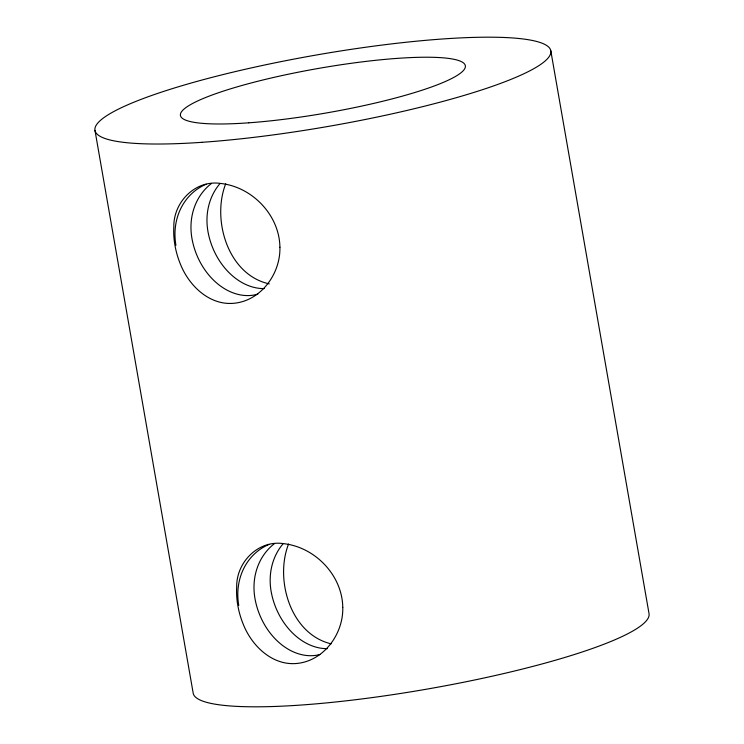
<?xml version="1.0" encoding="UTF-8"?>
<svg xmlns="http://www.w3.org/2000/svg" width="744" height="744" viewBox="0 0 744 744"><rect width="100%" height="100%" fill="white"/><g stroke="black" fill="none" stroke-linecap="round" stroke-linejoin="round"><path stroke-width="1.12" d="M225.702 183.824C211.566 219.833 227.971 274.936 269.291 283.892M288.57 544.013C274.564 579.753 290.523 634.139 331.136 643.848M550.811 50.806L649.028 613.595A231.365 36.196 -9.9 0 1 427.456 689.028A231.365 36.196 -9.9 0 1 193.189 693.194L94.972 130.405M257.852 294.131A60.934 46.044 69.6 0 1 191.915 238.285A60.934 54.414 61.8 0 1 211.352 183.554M264.241 288.588A60.934 46.044 69.6 0 1 207.92 231.291A60.934 54.414 61.8 0 1 219.889 183.684M175.919 245.269A60.934 54.414 61.8 0 1 206.153 184.233M319.883 654.525A60.943 45.989 69.6 0 1 254.941 598.399A60.943 54.452 61.7 0 1 274.397 543.669M327.397 648.647A60.943 45.989 69.6 0 1 271.114 591.331A60.943 54.452 61.7 0 1 283.111 543.725M238.759 605.467A60.943 54.452 61.7 0 1 269.021 544.422M279.911 247.213C280.637 273.448 261.284 300.511 234.258 303.245C209.473 305.793 188.771 285.557 180.299 263.86A59.492 38.883 72.2 0 1 173.826 226.753C173.436 202.005 195.458 179.667 220.624 183.442C252.216 186.846 279.456 215.109 279.911 247.213M342.77 607.402C343.496 633.637 324.152 660.7 297.116 663.434C272.332 665.973 251.63 645.736 243.167 624.039A59.492 38.883 72.2 0 1 236.685 586.942C236.294 562.194 258.326 539.856 283.492 543.631C315.075 547.035 342.314 575.289 342.77 607.402M248.766 122.816A144.606 22.618 -9.9 0 0 465.353 66.904A144.606 22.618 -9.9 0 0 254.55 82.091A144.606 22.618 -9.9 0 0 248.766 122.816M202.043 142.309A231.365 36.196 -9.9 0 0 550.755 53.122A231.365 36.196 -9.9 0 0 215.862 76.381A231.365 36.196 -9.9 0 0 202.043 142.309"/></g></svg>
